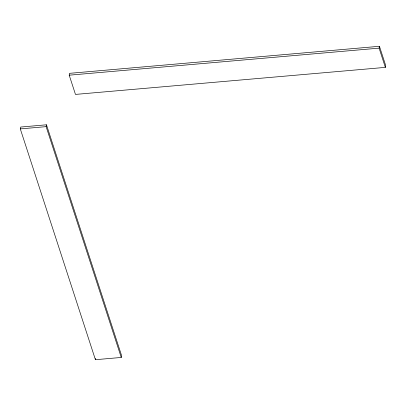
<?xml version="1.0" encoding="UTF-8"?>
<svg xmlns="http://www.w3.org/2000/svg" width="406" height="406" viewBox="0 0 406 406"><rect width="100%" height="100%" fill="white"/><g stroke="black" fill="none" stroke-linecap="round" stroke-linejoin="round"><path stroke-width="0.61" d="M20.3 128.9L20.635 127.053L46.462 124.799L121.587 355.605L121.252 357.453L95.425 359.706L20.3 128.9L46.127 126.647L46.462 124.799M69.208 75.181L69.548 73.334L379.437 46.294L385.7 65.528L385.365 67.376L75.47 94.415L69.208 75.181L379.102 48.141L379.437 46.294M95.425 359.706L95.649 358.473M379.102 48.141L385.365 67.376M46.127 126.647L121.252 357.453"/></g></svg>
